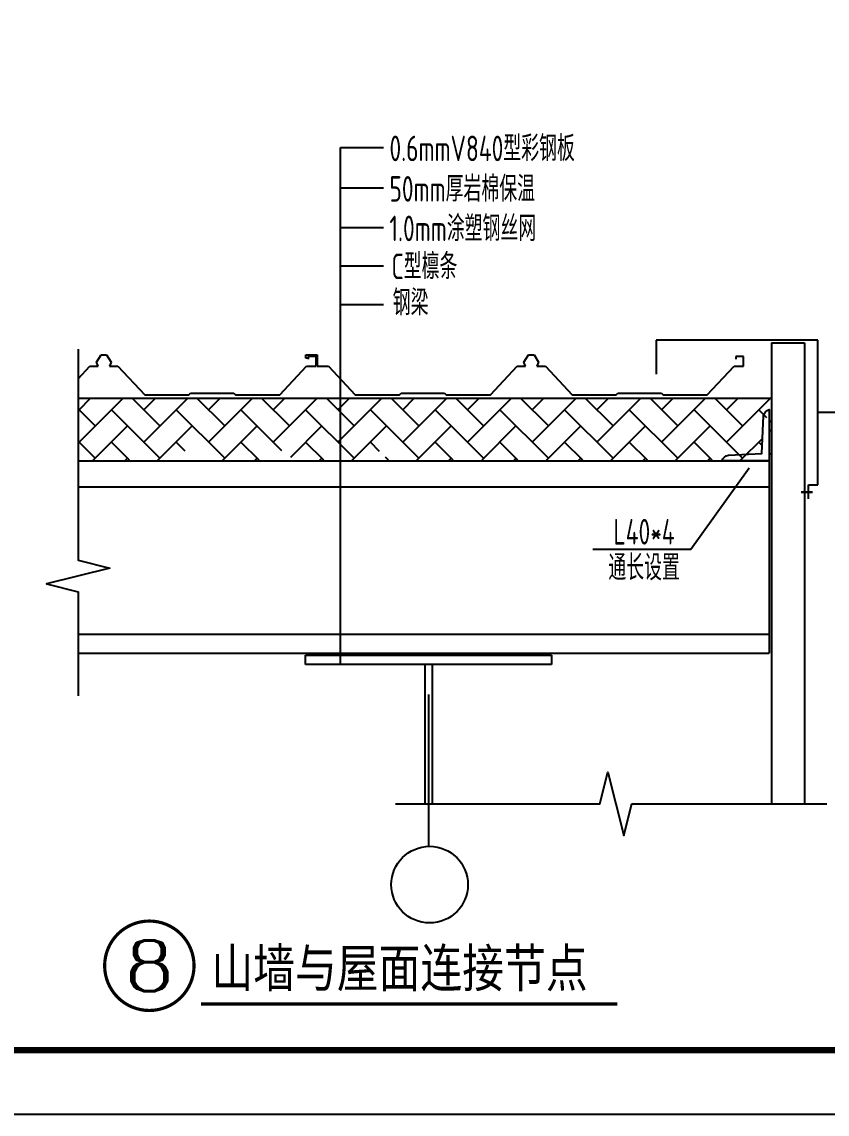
# Model space of a CAD drawing. Extents: x -266287 to 275962, y -324567 to 363765.
# Drawn here: x -168970 to -162664, y 140509 to 149060 of the extents above; entities that cross this region are included whole.
import ezdxf
from ezdxf.enums import TextEntityAlignment as Align

# ---------------------------------------------------------------- set-up
doc = ezdxf.new("R2010")
doc.units = 0
doc.header["$LTSCALE"] = 1000
doc.linetypes.add('CENTER2', pattern=[28.575, 19.05, -3.175, 3.175, -3.175])
doc.layers.get('0').update_dxf_attribs({"linetype": 'CONTINUOUS'})
for name, color, linetype in [('3', 7, 'CONTINUOUS'), ('AXIS', 3, 'CONTINUOUS'), ('AXIS_TEXT', 7, 'CONTINUOUS'), ('DIM_IDEN', 3, 'CONTINUOUS'), ('DRAWING0', 3, 'CONTINUOUS'), ('PUB_DIM', 3, 'CONTINUOUS'), ('PUB_TEXT', 7, 'CONTINUOUS'), ('PUB_TITLE', 4, 'CONTINUOUS')]:
    doc.layers.add(name, color=color, linetype=linetype)
doc.styles.add('-黑体', font='simhei.ttf', dxfattribs={"width": 0.8})
doc.styles.add('_TCH_LABEL', font='COMPLEX', dxfattribs={"bigfont": 'GBCBIG'})
doc.styles.add('COMPLEX', font='COMPLEX')
doc.styles.add('TSSD_Num', font='Tssdeng.shx', dxfattribs={"width": 0.7, "bigfont": 'hztxt.shx'})

# ---------------------------------------------------------------- blocks, each defined once
blk = doc.blocks.new('_AXISO')
blk.add_circle((0, 0), 0.5)
at = {"layer": 'AXIS_TEXT', "style": 'COMPLEX', "width": 1.041667}
blk.add_attdef('A', text='', height=0.56, dxfattribs=at).set_placement((-0.25, -0.28), (0.25, -0.28), align=Align.FIT)

msp = doc.modelspace()

# ---------------------------------------------------------------- hatches: boundary and pattern name
h = msp.add_hatch()
h.set_pattern_fill('AR-HBONE', color=256, scale=1.764, style=0)
h.set_pattern_definition([(45, (-314514.88, 76322.11), (3e-14, 253.45875), [537.6672, -179.2224]), (135, (-314388.15, 76448.84), (3e-14, 253.45875), [537.6672, -179.2224])])
h.paths.add_polyline_path([(-163163.14565, 145918.40056, -0.2323482504), (-163118.69285, 145970.26216), (-163118.69285, 145627.68182), (-163100.33799, 145627.68182), (-163100.33799, 146114.45695), (-168529.94984, 146114.45695), (-168529.94984, 145627.68182), (-167765.95047, 145627.68182, 0.1375243115), (-167746.09857, 145649.71323, -0.7359229051), (-167604.62562, 145649.71323, 0.1375243115), (-167584.77372, 145627.68182), (-167208.51536, 145627.68182), (-167119.7021, 145627.68182), (-167025.07047, 145627.68182, 0.1375243115), (-167005.21857, 145649.71323, -0.7359229051), (-166863.74562, 145649.71323, 0.1375243115), (-166843.89372, 145627.68182), (-166284.19047, 145627.68182, 0.1375243115), (-166264.33857, 145649.71323, -0.7359229051), (-166122.86562, 145649.71323, 0.1375243115), (-166103.01372, 145627.68182), (-165543.31047, 145627.68182, 0.1375243115), (-165523.45857, 145649.71323, -0.7359229051), (-165381.98562, 145649.71323, 0.1375243115), (-165362.13372, 145627.68182), (-164802.43047, 145627.68182, 0.1375243115), (-164782.57857, 145649.71323, -0.7359229051), (-164641.10562, 145649.71323, 0.1375243115), (-164621.25372, 145627.68182), (-164602.15315, 145627.68182), (-164061.55047, 145627.68182, 0.1375243115), (-164041.69857, 145649.71323, -0.7359229051), (-163900.22562, 145649.71323, 0.1375243115), (-163880.37372, 145627.68182), (-163861.27315, 145627.68182), (-163174.93123, 145627.68182)])

# ---------------------------------------------------------------- linework, layer by layer
at = {"color": 4}
for p, q in [((-166474.29205, 144037.50381), (-166474.29205, 148076.46363)), ((-166474.04205, 148076.46363), (-166137.46345, 148076.46363)), ((-166473.79205, 148076.46363), (-166137.21345, 148076.46363)), ((-166474.04205, 147759.78432), (-166137.46345, 147759.78432)), ((-166473.79205, 147759.78432), (-166137.21345, 147759.78432)), ((-166474.04205, 147450.37321), (-166137.46345, 147450.37321)), ((-166473.79205, 147450.37321), (-166137.21345, 147450.37321)), ((-166474.04205, 147148.80763), (-166137.46345, 147148.80763)), ((-166473.79205, 147148.80763), (-166137.21345, 147148.80763)), ((-166474.04205, 146847.24205), (-166137.46345, 146847.24205)), ((-166473.79205, 146847.24205), (-166137.21345, 146847.24205))]:
    msp.add_line(p, q, dxfattribs=at)
at = {"color": 6}
for p, q in [((-164002.0978, 146568.79487), (-164002.0978, 146301.04572)), ((-162736.12854, 146568.79487), (-164002.0978, 146568.79487)), ((-162736.12854, 145436.60392), (-162736.12854, 146568.79487)), ((-163100.33799, 146548.27456), (-162841.02999, 146548.27456)), ((-162810.21654, 145436.60392), (-162736.12854, 145436.60392)), ((-162810.21654, 145325.47192), (-162810.21654, 145436.60392))]:
    msp.add_line(p, q, dxfattribs=at)
for p, q in [((-168529.94984, 146114.45695), (-163100.33799, 146114.45695)), ((-162116.23137, 146002.6994), (-162736.12854, 146002.6994)), ((-163732.93443, 144931.34965), (-163275.24032, 145568.35902)), ((-164497.82037, 144931.34965), (-163732.93443, 144931.34965))]:
    msp.add_line(p, q)
at = {"color": 2}
for p, q in [((-166749.00485, 144028.83319), (-166749.00485, 144102.92119)), ((-166749.00485, 144102.92119), (-164822.71685, 144102.92119)), ((-164822.71685, 144028.83319), (-166749.00485, 144028.83319)), ((-165815.49605, 144028.83319), (-165815.49605, 142937.67295)), ((-165756.22565, 144028.83319), (-165756.22565, 142937.67295))]:
    msp.add_line(p, q, dxfattribs=at)
at = {"color": 7, "ltscale": 0.3}
msp.add_line((-164822.71685, 144102.92119), (-164822.71685, 144028.83319), dxfattribs=at)
at = {"color": 7, "linetype": 'CENTER2', "ltscale": 5}
msp.add_line((-165785.86085, 143795.30285), (-165785.86085, 142606.01996), dxfattribs=at)
at = {"color": 7, "ltscale": 0.3}
for points in [[(-168529.94984, 146497.96022), (-168529.94984, 144846.32269), (-168281.65087, 144784.10794), (-168778.24881, 144659.67843), (-168529.94984, 144597.46368), (-168529.94984, 143784.17536)], [(-166044.55236, 142937.67295), (-164443.22618, 142937.67295), (-164381.01142, 143185.97193), (-164256.58192, 142689.37398), (-164194.36716, 142937.67295), (-162666.40972, 142937.67295)]]:
    msp.add_lwpolyline(points, dxfattribs=at)
at = {"color": 6}
msp.add_lwpolyline([(-163437.27125, 145669.00006), (-163175.0514, 145680.90581), (-163163.14565, 145974.58879, -0.2323482504), (-163118.69285, 146026.45039), (-163118.69285, 145624.54726), (-163489.13285, 145624.54726, -0.2323482504)], format="xyb", close=True, dxfattribs=at)
at = {"color": 6, "const_width": 16.6698}
msp.add_lwpolyline([(-162869.40336, 145377.97936), (-162777.38307, 145377.97936)], dxfattribs=at)
at = {"layer": '3'}
for p, q in [((-163100.33799, 146548.27456), (-163100.33799, 142937.67295)), ((-162841.02999, 146548.27456), (-162841.02999, 142937.67295)), ((-168529.94984, 145624.54726), (-163118.69285, 145624.54726)), ((-163118.69285, 145624.54726), (-163118.69285, 144118.06216)), ((-168529.94984, 145420.18302), (-163118.69285, 145420.18302)), ((-168529.94984, 144266.23816), (-163118.69285, 144266.23816)), ((-168529.94984, 144118.06216), (-163118.69285, 144118.06216))]:
    msp.add_line(p, q, dxfattribs=at)
at = {"layer": 'DIM_IDEN', "const_width": 25}
msp.add_lwpolyline([(-167621.9325, 141670.92617, 1), (-168321.9325, 141670.92617, 1)], format="xyb", close=True, dxfattribs=at)
at = {"layer": 'DRAWING0', "color": 3}
for p, q in [((-168385.44163, 146395.62895), (-168350.16163, 146452.95895)), ((-168372.21163, 146364.75895), (-168385.44163, 146395.62895)), ((-168350.16163, 146452.95895), (-168306.06163, 146452.95895)), ((-168306.06163, 146452.95895), (-168270.78163, 146395.62895)), ((-168270.78163, 146395.62895), (-168284.01163, 146364.75895)), ((-166745.17572, 146452.95895), (-166656.97572, 146452.95895)), ((-166745.17572, 146427.79191), (-166745.17572, 146452.95895)), ((-166728.89388, 146427.79191), (-166745.17572, 146427.79191)), ((-166727.28163, 146439.72895), (-166727.28163, 146419.53924)), ((-166665.54163, 146439.72895), (-166727.28163, 146439.72895)), ((-166665.54163, 146364.75895), (-166665.54163, 146439.72895)), ((-166656.97572, 146452.95895), (-166656.97572, 146364.75895)), ((-165038.50572, 146395.62895), (-165003.22572, 146452.95895)), ((-165025.27572, 146364.75895), (-165038.50572, 146395.62895)), ((-165003.22572, 146452.95895), (-164959.12572, 146452.95895)), ((-164959.12572, 146452.95895), (-164923.84572, 146395.62895)), ((-164923.84572, 146395.62895), (-164937.07572, 146364.75895)), ((-163380.34572, 146439.72895), (-163380.34572, 146419.53924)), ((-163318.60572, 146439.72895), (-163380.34572, 146439.72895)), ((-163318.60572, 146364.75895), (-163318.60572, 146439.72895)), ((-168529.94984, 146266.42214), (-168438.36163, 146364.75895)), ((-168438.36163, 146364.75895), (-168372.21163, 146364.75895)), ((-168284.01163, 146364.75895), (-168217.86163, 146364.75895)), ((-168217.86163, 146364.75895), (-168008.38663, 146139.84895)), ((-166949.98663, 146139.84895), (-166740.51163, 146364.75895)), ((-166740.51163, 146364.75895), (-166665.54163, 146364.75895)), ((-166656.97572, 146364.75895), (-166568.77572, 146364.75895)), ((-166568.77572, 146364.75895), (-166359.30072, 146139.84895)), ((-165300.90072, 146139.84895), (-165091.42572, 146364.75895)), ((-165091.42572, 146364.75895), (-165025.27572, 146364.75895)), ((-164937.07572, 146364.75895), (-164870.92572, 146364.75895)), ((-164870.92572, 146364.75895), (-164661.45072, 146139.84895)), ((-163603.05072, 146139.84895), (-163393.57572, 146364.75895)), ((-163393.57572, 146364.75895), (-163318.60572, 146364.75895)), ((-168008.38663, 146139.84895), (-167662.20163, 146139.84895)), ((-167662.20163, 146139.84895), (-167648.97163, 146153.07895)), ((-167648.97163, 146153.07895), (-167309.40163, 146153.07895)), ((-167309.40163, 146153.07895), (-167296.17163, 146139.84895)), ((-167296.17163, 146139.84895), (-166949.98663, 146139.84895)), ((-166359.30072, 146139.84895), (-166013.11572, 146139.84895)), ((-166013.11572, 146139.84895), (-165999.88572, 146153.07895)), ((-165999.88572, 146153.07895), (-165660.31572, 146153.07895)), ((-165660.31572, 146153.07895), (-165647.08572, 146139.84895)), ((-165647.08572, 146139.84895), (-165300.90072, 146139.84895)), ((-164661.45072, 146139.84895), (-164315.26572, 146139.84895)), ((-164315.26572, 146139.84895), (-164302.03572, 146153.07895)), ((-164302.03572, 146153.07895), (-163962.46572, 146153.07895)), ((-163962.46572, 146153.07895), (-163949.23572, 146139.84895)), ((-163949.23572, 146139.84895), (-163603.05072, 146139.84895))]:
    msp.add_line(p, q, dxfattribs=at)
at = {"layer": 'PUB_DIM', "const_width": 26.25}
msp.add_lwpolyline([(-167567.59325, 141372.7489), (-164306.9689, 141372.7489)], dxfattribs=at)
at = {"layer": 'PUB_TITLE'}
msp.add_lwpolyline([(-195865.20461, 140509.34124), (-158715.20461, 140509.34124), (-158715.20461, 161509.34124), (-195865.20461, 161509.34124)], close=True, dxfattribs=at)
msp.add_lwpolyline([(-195865.20461, 140509.34124), (-158715.20461, 140509.34124), (-158715.20461, 161509.34124), (-195865.20461, 161509.34124)], close=True, dxfattribs=at)
at = {"layer": 'PUB_TITLE', "const_width": 50}
msp.add_lwpolyline([(-194615.20461, 141009.34124), (-159215.20461, 141009.34124), (-159215.20461, 161009.34124), (-194615.20461, 161009.34124)], close=True, dxfattribs=at)
msp.add_lwpolyline([(-194615.20461, 141009.34124), (-159215.20461, 141009.34124), (-159215.20461, 161009.34124), (-194615.20461, 161009.34124)], close=True, dxfattribs=at)

# ---------------------------------------------------------------- block references
at = {"layer": 'AXIS', "xscale": 600, "yscale": 600, "zscale": 600}
msp.add_blockref('_AXISO', (-165777.0672, 142305.82655), dxfattribs=at)

# ---------------------------------------------------------------- texts
at = {"linetype": 'ByBlock', "ltscale": 30, "style": 'TSSD_Num', "width": 0.7}
for s, p in [('0.6mmV840型彩钢板', (-166091.63818, 147968.88467)), ('0.6mmV840型彩钢板', (-166091.38818, 147968.88467)), ('50mm厚岩棉保温', (-166091.63818, 147652.20537)), ('50mm厚岩棉保温', (-166091.38818, 147652.20537)), ('1.0mm涂塑钢丝网', (-166091.63818, 147342.79425)), ('1.0mm涂塑钢丝网', (-166091.38818, 147342.79425)), ('C型檩条', (-166075.50761, 147045.59457)), ('C型檩条', (-166075.25761, 147045.59457)), ('钢梁', (-166065.93023, 146761.31751)), ('钢梁', (-166065.68023, 146761.31751))]:
    msp.add_text(s, height=200, dxfattribs=at).set_placement(p)
at = {"color": 4, "style": '-黑体', "width": 0.8}
msp.add_text('山墙与屋面连接节点', height=300, dxfattribs=at).set_placement((-167485.87353, 141503.69019))
at = {"linetype": 'ByBlock', "ltscale": 30, "char_height": 200, "attachment_point": 1, "style": 'TSSD_Num'}
for s, insert, width in [('L40*4', (-164337.59189, 145168.07494), 992.6543571), ('通长设置', (-164377.68713, 144887.67088), 3785.529916)]:
    msp.add_mtext(s, dxfattribs=dict(at, insert=insert, width=width))
at = {"layer": 'PUB_TEXT', "style": '_TCH_LABEL', "width": 1.5}
msp.add_text('8', height=395.9798, dxfattribs=at).set_placement((-168169.9224, 141472.93627), (-167773.9426, 141472.93627), align=Align.FIT)

doc.saveas('drawing.dxf')
